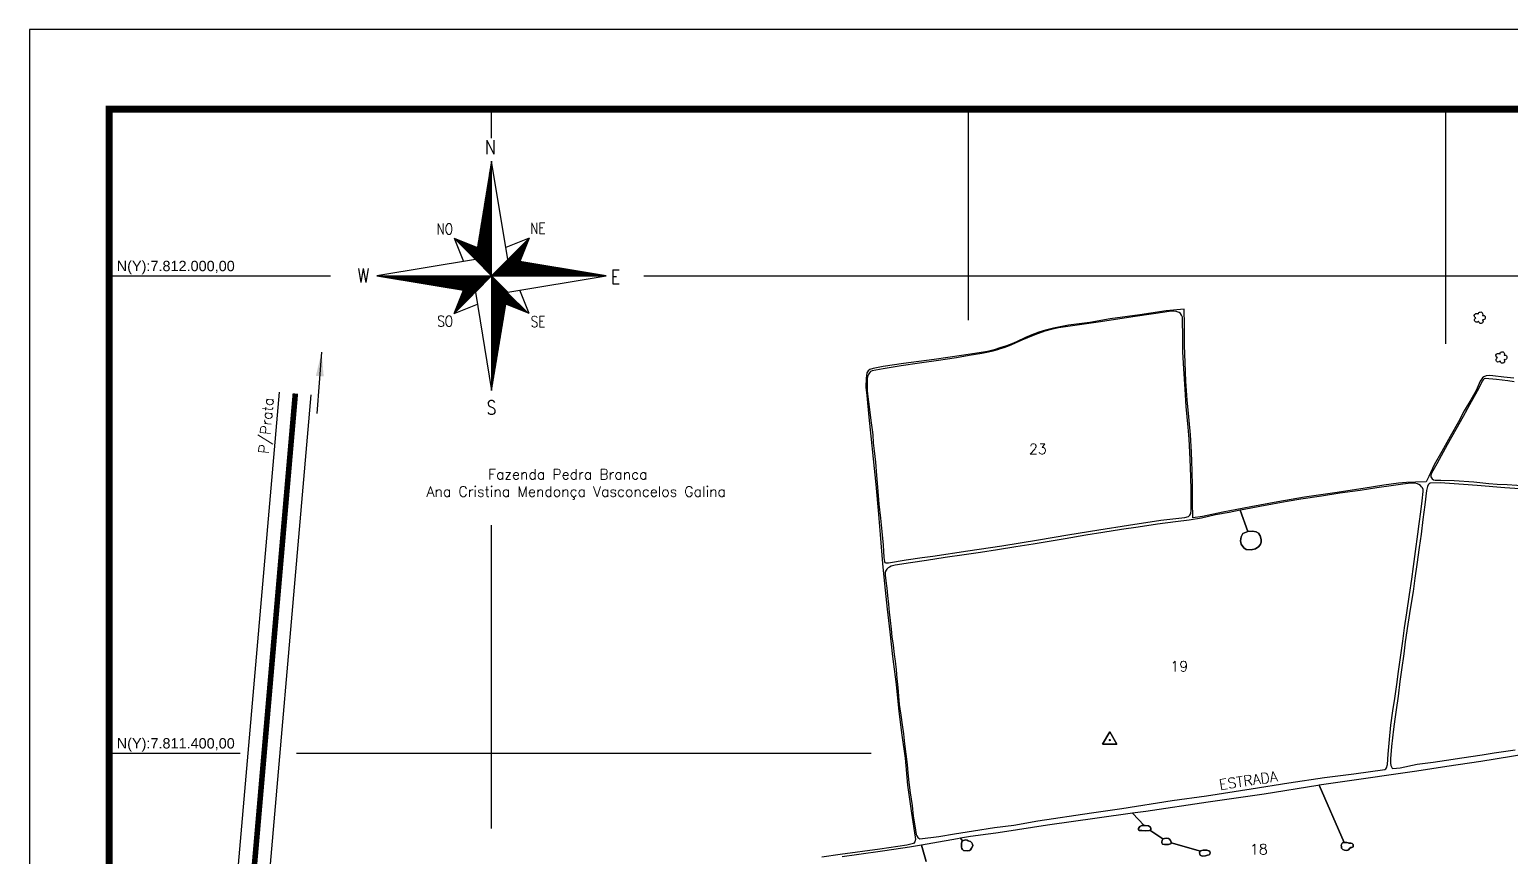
# Model space of a CAD drawing. Extents: x 712819 to 715789, y 7810210 to 7812310.
# Drawn here: x 712819 to 714681, y 7811270 to 7812310 of the extents above; entities that cross this region are included whole.
import ezdxf
from ezdxf.enums import TextEntityAlignment as Align

# ---------------------------------------------------------------- set-up
doc = ezdxf.new("R2010")
doc.units = 0
for name, pattern in [('CENTER2', [1.125, 0.75, -0.125, 0.125, -0.125]), ('CONTINUO', [0]), ('LIN0', [0])]:
    doc.linetypes.add(name, pattern=pattern)
doc.layers.add('0114001206', color=1, linetype='Continuous', lineweight=25)
for name, color, linetype in [('0114001206018', 5, 'Continuous'), ('0114001206019', 5, 'Continuous'), ('0114001206020', 5, 'Continuous'), ('0114001206022', 5, 'Continuous'), ('0114001206023', 5, 'Continuous'), ('_SIMBOLO ARVORE', 118, 'Continuous'), ('ARVORES', 3, 'Continuous'), ('ESTRADA', 1, 'Continuous'), ('MALHA', 8, 'Continuous'), ('MARGEM', 7, 'CONTINUO'), ('SETA_NORTE', 3, 'Continuous'), ('TEXTO CONFRONTANTES', 7, 'Continuous'), ('TEXTO_DIVERSOS', 7, 'Continuous'), ('TEXTO_NUN_TAL', 7, 'Continuous')]:
    doc.layers.add(name, color=color, linetype=linetype)
doc.styles.add('ROMANS', font='romans')
doc.styles.add('Simplex', font='simplex.shx')
doc.styles.get("Standard").update_dxf_attribs({"font": 'arial.ttf'})
doc.dimstyles.new('ISO-25', dxfattribs={"dimtxt": 2.5, "dimasz": 2.5, "dimexe": 1.25, "dimexo": 0.625, "dimtad": 1, "dimtxsty": 'Standard', "dimcen": 2.5, "dimadec": 0, "dimazin": 0, "dimtfac": 1, "dimtmove": 0, "dimatfit": 3, "dimfxl": 1, "dimarcsym": 0})

# ---------------------------------------------------------------- blocks, each defined once
blk = doc.blocks.new('A$C309442C0')
at = {"layer": 'SETA_NORTE', "linetype": 'Continuous'}
h = blk.add_hatch(dxfattribs=at)
h.set_pattern_fill('ANSI31', color=256, scale=0.1375, angle=-90, style=0)
h.set_pattern_definition([(315, (-215853.3434, 13873.16845), (0.3086963042, 0.3086963042), [])])
h.paths.add_polyline_path([(73.46, 97.41), (74.7, 104.95), (60.04, 110.83)])
h = blk.add_hatch(dxfattribs=at)
h.set_pattern_fill('ANSI31', color=256, scale=0.1375, angle=180, style=0)
h.set_pattern_definition([(225, (13869.59828, 216024.21475), (0.3086963042, -0.3086963042), [])])
h.paths.add_polyline_path([(93.84, 97.41), (101.38, 96.17), (107.26, 110.83)])
h = blk.add_hatch(dxfattribs=at)
h.set_pattern_fill('ANSI31', color=256, scale=0.1375, style=0)
h.set_pattern_definition([(45, (-13702.2971, -215849.77324), (-0.3086963042, 0.3086963042), [])])
h.paths.add_polyline_path([(73.46, 77.03), (65.92, 78.27), (60.04, 63.61)])
h = blk.add_hatch(dxfattribs=at)
h.set_pattern_fill('ANSI31', color=256, scale=0.1375, angle=90, style=0)
h.set_pattern_definition([(135, (216020.6446, -13698.72693), (-0.3086963042, -0.3086963042), [])])
h.paths.add_polyline_path([(93.84, 77.03), (92.6, 69.49), (107.26, 63.61)])
for p, q in [((83.48, 158.25), (83.65, 158.42)), ((83.6, 159.02), (83.65, 159.06)), ((81.72, 147.58), (83.65, 149.51)), ((81.85, 148.34), (83.65, 150.14)), ((81.97, 149.1), (83.65, 150.78)), ((82.1, 149.86), (83.65, 151.42)), ((82.22, 150.63), (83.65, 152.05)), ((82.35, 151.39), (83.65, 152.69)), ((82.47, 152.15), (83.65, 153.33)), ((82.6, 152.91), (83.65, 153.96)), ((82.73, 153.68), (83.65, 154.6)), ((82.85, 154.44), (83.65, 155.24)), ((82.98, 155.2), (83.65, 155.88)), ((83.1, 155.96), (83.65, 156.51)), ((83.23, 156.73), (83.65, 157.15)), ((83.35, 157.49), (83.65, 157.79)), ((79.84, 136.14), (83.65, 139.95)), ((79.96, 136.9), (83.65, 140.59)), ((80.09, 137.66), (83.65, 141.22)), ((80.21, 138.42), (83.65, 141.86)), ((80.34, 139.19), (83.65, 142.5)), ((80.46, 139.95), (83.65, 143.14)), ((80.59, 140.71), (83.65, 143.77)), ((80.72, 141.47), (83.65, 144.41)), ((80.84, 142.24), (83.65, 145.05)), ((80.97, 143), (83.65, 145.68)), ((81.09, 143.76), (83.65, 146.32)), ((81.22, 144.53), (83.65, 146.96)), ((81.34, 145.29), (83.65, 147.59)), ((81.47, 146.05), (83.65, 148.23)), ((81.59, 146.81), (83.65, 148.87)), ((77.95, 124.7), (83.65, 130.39)), ((78.08, 125.46), (83.65, 131.03)), ((78.2, 126.22), (83.65, 131.67)), ((78.33, 126.98), (83.65, 132.31)), ((78.45, 127.75), (83.65, 132.94)), ((78.58, 128.51), (83.65, 133.58)), ((78.71, 129.27), (83.65, 134.22)), ((78.83, 130.03), (83.65, 134.85)), ((78.96, 130.8), (83.65, 135.49)), ((79.08, 131.56), (83.65, 136.13)), ((79.21, 132.32), (83.65, 136.77)), ((79.33, 133.09), (83.65, 137.4)), ((79.46, 133.85), (83.65, 138.04)), ((79.59, 134.61), (83.65, 138.68)), ((79.71, 135.37), (83.65, 139.31)), ((76.19, 114.02), (83.65, 121.48)), ((76.32, 114.78), (83.65, 122.11)), ((76.44, 115.54), (83.65, 122.75)), ((76.57, 116.31), (83.65, 123.39)), ((76.7, 117.07), (83.65, 124.02)), ((76.82, 117.83), (83.65, 124.66)), ((76.95, 118.59), (83.65, 125.3)), ((77.07, 119.36), (83.65, 125.94)), ((77.2, 120.12), (83.65, 126.57)), ((77.32, 120.88), (83.65, 127.21)), ((77.45, 121.65), (83.65, 127.85)), ((77.58, 122.41), (83.65, 128.48)), ((77.7, 123.17), (83.65, 129.12)), ((77.83, 123.93), (83.65, 129.76)), ((74.31, 102.58), (83.65, 111.92)), ((74.43, 103.34), (83.65, 112.56)), ((74.56, 104.1), (83.65, 113.19)), ((74.69, 104.87), (83.65, 113.83)), ((74.81, 105.63), (83.65, 114.47)), ((74.94, 106.39), (83.65, 115.11)), ((75.06, 107.16), (83.65, 115.74)), ((75.19, 107.92), (83.65, 116.38)), ((75.31, 108.68), (83.65, 117.02)), ((75.44, 109.44), (83.65, 117.65)), ((75.57, 110.21), (83.65, 118.29)), ((75.69, 110.97), (83.65, 118.93)), ((75.82, 111.73), (83.65, 119.57)), ((75.94, 112.49), (83.65, 120.2)), ((76.07, 113.26), (83.65, 120.84)), ((60.04, 110.83), (74.7, 104.95)), ((60.04, 110.83), (65.92, 96.17)), ((73.53, 97.34), (83.65, 107.46)), ((73.56, 98), (83.65, 108.1)), ((73.68, 98.77), (83.65, 108.74)), ((73.81, 99.53), (83.65, 109.37)), ((73.85, 97.02), (83.65, 106.82)), ((73.93, 100.29), (83.65, 110.01)), ((74.06, 101.05), (83.65, 110.65)), ((74.17, 96.7), (83.65, 106.19)), ((74.18, 101.82), (83.65, 111.28)), ((74.49, 96.39), (83.65, 105.55)), ((74.8, 96.07), (83.65, 104.91)), ((75.12, 95.75), (83.65, 104.28)), ((75.44, 95.43), (83.65, 103.64)), ((75.76, 95.11), (83.65, 103)), ((107.26, 110.83), (92.6, 104.95)), ((107.26, 110.83), (101.38, 96.17)), ((76.08, 94.79), (83.65, 102.37)), ((76.4, 94.47), (83.65, 101.73)), ((76.72, 94.16), (83.65, 101.09)), ((77.03, 93.84), (83.65, 100.45)), ((77.35, 93.52), (83.65, 99.82)), ((77.67, 93.2), (83.65, 99.18)), ((77.99, 92.88), (83.65, 98.54)), ((78.31, 92.56), (83.65, 97.91)), ((78.63, 92.24), (83.65, 97.27)), ((78.94, 91.93), (83.65, 96.63)), ((79.26, 91.61), (83.65, 95.99)), ((79.58, 91.29), (83.65, 95.36)), ((79.9, 90.97), (83.65, 94.72)), ((80.22, 90.65), (83.65, 94.08)), ((80.54, 90.33), (83.65, 93.45)), ((83.79, 87.22), (93.97, 97.39)), ((84.43, 87.22), (94.51, 97.3)), ((85.07, 87.22), (95.06, 97.21)), ((85.71, 87.22), (95.61, 97.12)), ((86.34, 87.22), (96.15, 97.03)), ((86.98, 87.22), (96.7, 96.94)), ((87.62, 87.22), (97.25, 96.85)), ((88.25, 87.22), (97.8, 96.76)), ((88.89, 87.22), (98.34, 96.67)), ((89.53, 87.22), (98.89, 96.58)), ((90.17, 87.22), (99.44, 96.49)), ((90.8, 87.22), (99.98, 96.4)), ((91.44, 87.22), (100.53, 96.31)), ((92.08, 87.22), (101.08, 96.22)), ((92.71, 87.22), (101.62, 96.13)), ((93.35, 87.22), (102.17, 96.04)), ((93.99, 87.22), (102.72, 95.95)), ((94.62, 87.22), (103.27, 95.86)), ((95.26, 87.22), (103.81, 95.77)), ((95.9, 87.22), (104.36, 95.68)), ((96.54, 87.22), (104.91, 95.59)), ((97.17, 87.22), (105.45, 95.5)), ((97.81, 87.22), (106, 95.41)), ((98.45, 87.22), (106.55, 95.32)), ((99.08, 87.22), (107.09, 95.23)), ((99.72, 87.22), (107.64, 95.14)), ((100.36, 87.22), (108.19, 95.05)), ((100.99, 87.22), (108.73, 94.96)), ((101.63, 87.22), (109.28, 94.87)), ((102.27, 87.22), (109.83, 94.78)), ((102.91, 87.22), (110.38, 94.69)), ((103.54, 87.22), (110.92, 94.6)), ((104.18, 87.22), (111.47, 94.51)), ((104.82, 87.22), (112.02, 94.42)), ((105.45, 87.22), (112.56, 94.33)), ((106.09, 87.22), (113.11, 94.24)), ((106.73, 87.22), (113.66, 94.15)), ((107.37, 87.22), (114.2, 94.06)), ((108, 87.22), (114.75, 93.97)), ((108.64, 87.22), (115.3, 93.88)), ((109.28, 87.22), (115.84, 93.79)), ((109.91, 87.22), (116.39, 93.7)), ((110.55, 87.22), (116.94, 93.61)), ((111.19, 87.22), (117.49, 93.52)), ((111.82, 87.22), (118.03, 93.43)), ((112.46, 87.22), (118.58, 93.34)), ((113.1, 87.22), (119.13, 93.25)), ((113.74, 87.22), (119.67, 93.16)), ((11.78, 87.19), (11.81, 87.22)), ((12.32, 87.1), (12.45, 87.22)), ((12.87, 87.01), (13.08, 87.22)), ((13.42, 86.92), (13.72, 87.22)), ((13.97, 86.83), (14.36, 87.22)), ((14.51, 86.74), (15, 87.22)), ((15.06, 86.65), (15.63, 87.22)), ((15.61, 86.56), (16.27, 87.22)), ((16.15, 86.47), (16.91, 87.22)), ((16.7, 86.38), (17.54, 87.22)), ((17.25, 86.29), (18.18, 87.22)), ((17.79, 86.2), (18.82, 87.22)), ((18.34, 86.11), (19.45, 87.22)), ((18.89, 86.02), (20.09, 87.22)), ((19.43, 85.93), (20.73, 87.22)), ((19.98, 85.84), (21.37, 87.22)), ((20.53, 85.75), (22, 87.22)), ((21.08, 85.66), (22.64, 87.22)), ((21.62, 85.57), (23.28, 87.22)), ((22.17, 85.48), (23.91, 87.22)), ((22.72, 85.39), (24.55, 87.22)), ((23.26, 85.3), (25.19, 87.22)), ((23.81, 85.21), (25.82, 87.22)), ((24.36, 85.12), (26.46, 87.22)), ((24.9, 85.03), (27.1, 87.22)), ((25.45, 84.94), (27.74, 87.22)), ((26, 84.85), (28.37, 87.22)), ((26.54, 84.76), (29.01, 87.22)), ((27.09, 84.67), (29.65, 87.22)), ((27.64, 84.58), (30.28, 87.22)), ((28.19, 84.49), (30.92, 87.22)), ((28.73, 84.4), (31.56, 87.22)), ((29.28, 84.31), (32.2, 87.22)), ((29.83, 84.22), (32.83, 87.22)), ((30.37, 84.12), (33.47, 87.22)), ((30.92, 84.03), (34.11, 87.22)), ((31.47, 83.94), (34.74, 87.22)), ((32.01, 83.85), (35.38, 87.22)), ((32.56, 83.76), (36.02, 87.22)), ((33.11, 83.67), (36.65, 87.22)), ((33.66, 83.58), (37.29, 87.22)), ((34.2, 83.49), (37.93, 87.22)), ((34.75, 83.4), (38.57, 87.22)), ((35.3, 83.31), (39.2, 87.22)), ((35.84, 83.22), (39.84, 87.22)), ((36.39, 83.13), (40.48, 87.22)), ((36.94, 83.04), (41.11, 87.22)), ((37.48, 82.95), (41.75, 87.22)), ((38.03, 82.86), (42.39, 87.22)), ((38.58, 82.77), (43.02, 87.22)), ((39.12, 82.68), (43.66, 87.22)), ((39.67, 82.59), (44.3, 87.22)), ((40.22, 82.5), (44.94, 87.22)), ((40.77, 82.41), (45.57, 87.22)), ((41.31, 82.32), (46.21, 87.22)), ((41.86, 82.23), (46.85, 87.22)), ((42.41, 82.14), (47.48, 87.22)), ((42.95, 82.05), (48.12, 87.22)), ((43.5, 81.96), (48.76, 87.22)), ((44.05, 81.87), (49.4, 87.22)), ((44.59, 81.78), (50.03, 87.22)), ((45.14, 81.69), (50.67, 87.22)), ((45.69, 81.6), (51.31, 87.22)), ((46.23, 81.51), (51.94, 87.22)), ((46.78, 81.42), (52.58, 87.22)), ((47.33, 81.33), (53.22, 87.22)), ((47.88, 81.24), (53.85, 87.22)), ((48.42, 81.15), (54.49, 87.22)), ((48.97, 81.06), (55.13, 87.22)), ((49.52, 80.97), (55.77, 87.22)), ((50.06, 80.88), (56.4, 87.22)), ((50.61, 80.79), (57.04, 87.22)), ((51.16, 80.7), (57.68, 87.22)), ((51.7, 80.61), (58.31, 87.22)), ((52.25, 80.52), (58.95, 87.22)), ((52.8, 80.43), (59.59, 87.22)), ((53.35, 80.34), (60.22, 87.22)), ((53.89, 80.25), (60.86, 87.22)), ((54.44, 80.16), (61.5, 87.22)), ((54.99, 80.07), (62.14, 87.22)), ((55.53, 79.98), (62.77, 87.22)), ((56.08, 79.89), (63.41, 87.22)), ((56.63, 79.8), (64.05, 87.22)), ((57.17, 79.71), (64.68, 87.22)), ((57.72, 79.62), (65.32, 87.22)), ((58.27, 79.53), (65.96, 87.22)), ((58.81, 79.44), (66.59, 87.22)), ((59.36, 79.35), (67.23, 87.22)), ((59.91, 79.26), (67.87, 87.22)), ((83.65, 87.22), (60.04, 63.61)), ((60.46, 79.17), (68.51, 87.22)), ((61, 79.08), (69.14, 87.22)), ((61.55, 78.99), (69.78, 87.22)), ((62.1, 78.9), (70.42, 87.22)), ((62.64, 78.81), (71.05, 87.22)), ((63.19, 78.72), (71.69, 87.22)), ((63.74, 78.63), (72.33, 87.22)), ((64.28, 78.54), (72.97, 87.22)), ((64.83, 78.45), (73.6, 87.22)), ((65.38, 78.36), (74.24, 87.22)), ((65.92, 78.27), (74.88, 87.22)), ((66.47, 78.18), (75.51, 87.22)), ((67.02, 78.09), (76.15, 87.22)), ((67.57, 78), (76.79, 87.22)), ((68.11, 77.91), (77.42, 87.22)), ((68.66, 77.82), (78.06, 87.22)), ((69.21, 77.73), (78.7, 87.22)), ((69.75, 77.64), (79.34, 87.22)), ((70.3, 77.55), (79.97, 87.22)), ((70.85, 77.46), (80.61, 87.22)), ((71.39, 77.37), (81.25, 87.22)), ((71.94, 77.28), (81.88, 87.22)), ((72.49, 77.19), (82.52, 87.22)), ((73.04, 77.1), (83.16, 87.22)), ((80.86, 90.02), (83.65, 92.81)), ((81.17, 89.7), (83.65, 92.17)), ((81.49, 89.38), (83.65, 91.54)), ((81.81, 89.06), (83.65, 90.9)), ((82.13, 88.74), (83.65, 90.26)), ((82.45, 88.42), (83.65, 89.62)), ((82.77, 88.1), (83.65, 88.99)), ((83.09, 87.79), (83.65, 88.35)), ((83.4, 87.47), (83.65, 87.71)), ((83.65, 87.08), (83.72, 87.15)), ((83.65, 86.44), (84.04, 86.83)), ((83.65, 85.8), (84.36, 86.51)), ((83.65, 85.17), (84.68, 86.19)), ((83.65, 84.53), (85, 85.87)), ((83.65, 83.89), (85.32, 85.56)), ((83.65, 83.25), (85.63, 85.24)), ((83.65, 82.62), (85.95, 84.92)), ((83.65, 81.98), (86.27, 84.6)), ((83.65, 81.34), (86.59, 84.28)), ((83.65, 80.71), (86.91, 83.96)), ((114.37, 87.22), (120.22, 93.07)), ((115.01, 87.22), (120.77, 92.98)), ((115.65, 87.22), (121.31, 92.89)), ((116.28, 87.22), (121.86, 92.8)), ((116.92, 87.22), (122.41, 92.71)), ((117.56, 87.22), (122.95, 92.62)), ((118.19, 87.22), (123.5, 92.53)), ((118.83, 87.22), (124.05, 92.44)), ((119.47, 87.22), (124.6, 92.35)), ((120.11, 87.22), (125.14, 92.26)), ((120.74, 87.22), (125.69, 92.17)), ((121.38, 87.22), (126.24, 92.08)), ((122.02, 87.22), (126.78, 91.99)), ((122.65, 87.22), (127.33, 91.9)), ((123.29, 87.22), (127.88, 91.81)), ((123.93, 87.22), (128.42, 91.72)), ((124.56, 87.22), (128.97, 91.63)), ((125.2, 87.22), (129.52, 91.54)), ((125.84, 87.22), (130.07, 91.45)), ((126.48, 87.22), (130.61, 91.36)), ((127.11, 87.22), (131.16, 91.27)), ((127.75, 87.22), (131.71, 91.18)), ((128.39, 87.22), (132.25, 91.09)), ((129.02, 87.22), (132.8, 91)), ((129.66, 87.22), (133.35, 90.91)), ((130.3, 87.22), (133.89, 90.82)), ((130.94, 87.22), (134.44, 90.73)), ((131.57, 87.22), (134.99, 90.64)), ((132.21, 87.22), (135.53, 90.55)), ((132.85, 87.22), (136.08, 90.46)), ((133.48, 87.22), (136.63, 90.37)), ((134.12, 87.22), (137.18, 90.28)), ((134.76, 87.22), (137.72, 90.19)), ((135.39, 87.22), (138.27, 90.1)), ((136.03, 87.22), (138.82, 90.01)), ((136.67, 87.22), (139.36, 89.92)), ((137.31, 87.22), (139.91, 89.83)), ((137.94, 87.22), (140.46, 89.74)), ((138.58, 87.22), (141, 89.65)), ((139.22, 87.22), (141.55, 89.56)), ((139.85, 87.22), (142.1, 89.46)), ((140.49, 87.22), (142.64, 89.37)), ((141.13, 87.22), (143.19, 89.28)), ((141.76, 87.22), (143.74, 89.19)), ((142.4, 87.22), (144.29, 89.1)), ((143.04, 87.22), (144.83, 89.01)), ((143.68, 87.22), (145.38, 88.92)), ((144.31, 87.22), (145.93, 88.83)), ((144.95, 87.22), (146.47, 88.74)), ((145.59, 87.22), (147.02, 88.65)), ((146.22, 87.22), (147.57, 88.56)), ((146.86, 87.22), (148.11, 88.47)), ((147.5, 87.22), (148.66, 88.38)), ((148.14, 87.22), (149.21, 88.29)), ((148.77, 87.22), (149.76, 88.2)), ((149.41, 87.22), (150.3, 88.11)), ((150.05, 87.22), (150.85, 88.02)), ((150.68, 87.22), (151.4, 87.93)), ((151.32, 87.22), (151.94, 87.84)), ((151.96, 87.22), (152.49, 87.75)), ((152.59, 87.22), (153.04, 87.66)), ((153.23, 87.22), (153.58, 87.57)), ((153.87, 87.22), (154.13, 87.48)), ((154.51, 87.22), (154.68, 87.39)), ((155.14, 87.22), (155.22, 87.3)), ((60.04, 63.61), (65.92, 78.27)), ((83.65, 80.07), (87.23, 83.64)), ((83.65, 79.43), (87.54, 83.33)), ((83.65, 78.8), (87.86, 83.01)), ((83.65, 78.16), (88.18, 82.69)), ((83.65, 77.52), (88.5, 82.37)), ((83.65, 76.88), (88.82, 82.05)), ((83.65, 76.25), (89.14, 81.73)), ((83.65, 75.61), (89.46, 81.42)), ((83.65, 74.97), (89.77, 81.1)), ((83.65, 74.34), (90.09, 80.78)), ((83.65, 73.7), (90.41, 80.46)), ((83.65, 73.06), (90.73, 80.14)), ((83.65, 72.42), (91.05, 79.82)), ((83.65, 71.79), (91.37, 79.5)), ((83.65, 71.15), (91.69, 79.19)), ((83.65, 70.51), (92, 78.87)), ((83.65, 69.88), (92.32, 78.55)), ((83.65, 69.24), (92.64, 78.23)), ((83.65, 68.6), (92.96, 77.91)), ((83.65, 67.97), (93.28, 77.59)), ((83.65, 67.33), (93.6, 77.27)), ((83.65, 66.69), (93.81, 76.86)), ((83.65, 66.05), (93.69, 76.09)), ((83.65, 65.42), (93.56, 75.33)), ((83.65, 64.78), (93.44, 74.57)), ((107.26, 63.61), (101.38, 78.27)), ((60.04, 63.61), (74.7, 69.49)), ((83.65, 64.14), (93.31, 73.8)), ((83.65, 63.51), (93.19, 73.04)), ((83.65, 62.87), (93.06, 72.28)), ((83.65, 62.23), (92.94, 71.52)), ((83.65, 61.6), (92.81, 70.75)), ((83.65, 60.96), (92.68, 69.99)), ((83.65, 60.32), (92.56, 69.23)), ((83.65, 59.68), (92.43, 68.47)), ((83.65, 59.05), (92.31, 67.7)), ((83.65, 58.41), (92.18, 66.94)), ((83.65, 57.77), (92.06, 66.18)), ((83.65, 57.14), (91.93, 65.42)), ((107.26, 63.61), (92.6, 69.49)), ((83.65, 56.5), (91.8, 64.65)), ((83.65, 55.86), (91.68, 63.89)), ((83.65, 55.22), (91.55, 63.13)), ((83.65, 54.59), (91.43, 62.37)), ((83.65, 53.95), (91.3, 61.6)), ((83.65, 53.31), (91.18, 60.84)), ((83.65, 52.68), (91.05, 60.08)), ((83.65, 52.04), (90.93, 59.31)), ((83.65, 51.4), (90.8, 58.55)), ((83.65, 50.77), (90.67, 57.79)), ((83.65, 50.13), (90.55, 57.03)), ((83.65, 49.49), (90.42, 56.26)), ((83.65, 48.85), (90.3, 55.5)), ((83.65, 48.22), (90.17, 54.74)), ((83.65, 47.58), (90.05, 53.98)), ((83.65, 46.94), (89.92, 53.21)), ((83.65, 46.31), (89.79, 52.45)), ((83.65, 45.67), (89.67, 51.69)), ((83.65, 45.03), (89.54, 50.93)), ((83.65, 44.4), (89.42, 50.16)), ((83.65, 43.76), (89.29, 49.4)), ((83.65, 43.12), (89.17, 48.64)), ((83.65, 42.48), (89.04, 47.87)), ((83.65, 41.85), (88.92, 47.11)), ((83.65, 41.21), (88.79, 46.35)), ((83.65, 40.57), (88.66, 45.59)), ((83.65, 39.94), (88.54, 44.82)), ((83.65, 39.3), (88.41, 44.06)), ((83.65, 38.66), (88.29, 43.3)), ((83.65, 38.02), (88.16, 42.54)), ((83.65, 37.39), (88.04, 41.77)), ((83.65, 36.75), (87.91, 41.01)), ((83.65, 36.11), (87.78, 40.25)), ((83.65, 35.48), (87.66, 39.49)), ((83.65, 34.84), (87.53, 38.72)), ((83.65, 34.2), (87.41, 37.96)), ((83.65, 33.57), (87.28, 37.2)), ((83.65, 32.93), (87.16, 36.43)), ((83.65, 32.29), (87.03, 35.67)), ((83.65, 31.65), (86.91, 34.91)), ((83.65, 31.02), (86.78, 34.15)), ((83.65, 30.38), (86.65, 33.38)), ((83.65, 29.74), (86.53, 32.62)), ((83.65, 29.11), (86.4, 31.86)), ((83.65, 28.47), (86.28, 31.1)), ((83.65, 27.83), (86.15, 30.33)), ((83.65, 27.2), (86.03, 29.57)), ((83.65, 26.56), (85.9, 28.81)), ((83.65, 25.92), (85.77, 28.05)), ((83.65, 25.28), (85.65, 27.28)), ((83.65, 24.65), (85.52, 26.52)), ((83.65, 24.01), (85.4, 25.76)), ((83.65, 23.37), (85.27, 25)), ((83.65, 22.74), (85.15, 24.23)), ((83.65, 22.1), (85.02, 23.47)), ((83.65, 21.46), (84.9, 22.71)), ((83.65, 20.83), (84.77, 21.94)), ((83.65, 20.19), (84.64, 21.18)), ((83.65, 19.55), (84.52, 20.42)), ((83.65, 18.91), (84.39, 19.66)), ((83.65, 18.28), (84.27, 18.89)), ((83.65, 17.64), (84.14, 18.13)), ((83.65, 17), (84.02, 17.37)), ((83.65, 16.37), (83.89, 16.61)), ((83.65, 15.73), (83.76, 15.84))]:
    blk.add_line(p, q, dxfattribs=at)
blk.add_lwpolyline([(93.84, 77.03), (155.72, 87.22), (93.84, 97.41), (83.65, 159.29), (73.46, 97.41), (11.58, 87.22), (73.46, 77.03), (83.65, 15.15)], close=True, dxfattribs=at)
for points in [[(83.65, 87.22), (83.65, 159.29)], [(83.65, 87.22), (73.46, 97.41)], [(83.65, 87.22), (93.84, 97.41)], [(11.58, 87.22), (155.72, 87.22)], [(83.65, 87.22), (73.46, 77.03)], [(83.65, 87.22), (93.84, 77.03)], [(83.65, 87.22), (83.65, 15.15)]]:
    blk.add_lwpolyline(points, dxfattribs=at)
at = {"layer": 'SETA_NORTE', "color": 7, "lineweight": 30, "style": 'ROMANS', "width": 0.8}
for s, height, p in [('N ', 8.938, (79.47, 163.6)), ('NO', 6.875, (49.06, 113.22)), ('NE', 6.875, (107.97, 113.71)), ('W', 8.94, (-0.68, 82.95)), ('E', 8.94, (158.6, 82.11)), ('SO', 6.875, (49.53, 55.28)), ('SE', 6.875, (108.31, 55.02)), ('S', 8.94, (80.57, 0))]:
    blk.add_text(s, height=height, dxfattribs=at).set_placement(p)

msp = doc.modelspace()

# ---------------------------------------------------------------- linework, layer by layer
at = {"layer": '0114001206', "linetype": 'CONTINUO'}
msp.add_lwpolyline([(714685.7, 7811871.3), (714672.9, 7811872.7), (714659.2, 7811874.3), (714655.3, 7811874.8), (714650.7, 7811874.2), (714648.1, 7811873), (714646.2, 7811871.8), (714643.5, 7811867.8), (714638.2, 7811856), (714631.4, 7811844.3), (714623.2, 7811830.5), (714616, 7811816.4), (714605.4, 7811798), (714595.1, 7811779.3), (714585.6, 7811762.3), (714578.6, 7811747.6), (714575.4, 7811741), (714562, 7811740.7), (714550.7, 7811740.4), (714540.5, 7811739.6), (714522.2, 7811736.7), (714496.1, 7811732.6), (714460.4, 7811727.4), (714422.6, 7811721.8), (714388.7, 7811716.1), (714355.1, 7811709.7), (714319.8, 7811703.1), (714294.2, 7811697.7), (714281.8, 7811696), (714281.6, 7811716.1), (714281.7, 7811735.5), (714281, 7811755), (714280.1, 7811778.5), (714279.2, 7811800.2), (714276.8, 7811822.9), (714275, 7811844.3), (714273.2, 7811867.7), (714272.2, 7811891.1), (714271.4, 7811912.3), (714271.3, 7811938), (714271.1, 7811958), (714248.5, 7811956), (714215.1, 7811951.2), (714178.1, 7811945.8), (714152.4, 7811941.3), (714125.5, 7811938), (714106.6, 7811934.4), (714096.7, 7811931.9), (714088.1, 7811929.2), (714079.6, 7811925.8), (714071.4, 7811922.4), (714060, 7811917.2), (714052.2, 7811913.7), (714046.5, 7811911.8), (714039.4, 7811909.4), (714031.9, 7811907.1), (714023.7, 7811905.1), (714013.2, 7811903.2), (713991.1, 7811900), (713956.8, 7811895), (713918, 7811889.9), (713892.3, 7811886), (713879.8, 7811883.4), (713875.7, 7811882.3), (713873.7, 7811880.7), (713871.9, 7811878.3), (713871.3, 7811871.3), (713870.7, 7811860), (713871.8, 7811849.8), (713874.3, 7811822.2), (713876.8, 7811798.6), (713880, 7811769.9), (713883.1, 7811737.9), (713886, 7811704.9), (713888.8, 7811674.8), (713891.8, 7811638.5), (713894.1, 7811612.8), (713897.5, 7811581.2), (713900.9, 7811552.4), (713904.1, 7811521.6), (713908.7, 7811486.2), (713912.1, 7811452.6), (713916, 7811422.5), (713920, 7811393.9), (713923.3, 7811359.7), (713928.2, 7811324.4), (713932.9, 7811294.4), (713933.2, 7811291.3), (713932.3, 7811288.7), (713930.6, 7811286.5), (713922.1, 7811284.5), (713888.3, 7811279.2), (713838.5, 7811272.6), (713815.5, 7811269.2)], dxfattribs=at)
at = {"layer": '0114001206018'}
for points in [[(714703.4, 7811399), (714644.1, 7811389.5), (714601.3, 7811383.4), (714563.8, 7811377.5), (714534.4, 7811373.2), (714496.6, 7811367.8), (714440.8, 7811359.7), (714472.2, 7811287.8), (714473.4, 7811287.9), (714475.7, 7811287.7), (714477.4, 7811287.4), (714478.2, 7811286.9), (714479.2, 7811286.8), (714480.8, 7811287), (714482.4, 7811286.5), (714483.4, 7811285.1), (714483.8, 7811283.5), (714483.5, 7811282.4), (714482.8, 7811281.9), (714481.8, 7811281.5), (714480.6, 7811281.3), (714479.1, 7811280.3), (714478.2, 7811278.9), (714476.7, 7811278), (714475, 7811277.6), (714472.7, 7811277.9), (714470.6, 7811278.8), (714469.1, 7811280.6), (714468.8, 7811282.5), (714468.7, 7811284.5), (714469.9, 7811287.1), (714470.5, 7811287.7), (714472.2, 7811287.8), (714440.8, 7811359.7), (714439.1, 7811359.4), (714371.7, 7811348.5), (714301.4, 7811338.3), (714223, 7811326.7), (714206.1, 7811324.4), (714220.7, 7811309), (714222, 7811309), (714226.3, 7811308.5), (714228.6, 7811306.9), (714229.3, 7811305), (714229.1, 7811303.6), (714228, 7811303.1), (714244.4, 7811292.3), (714246.4, 7811292.8), (714248.6, 7811293), (714251.3, 7811292.7), (714252.7, 7811292.1), (714254, 7811290.3), (714254.7, 7811288.2), (714254.8, 7811287.4), (714291.5, 7811276.8), (714291.6, 7811277.1), (714294.9, 7811278.3), (714299.7, 7811278.1), (714302, 7811277.4), (714303.3, 7811276.4), (714303.7, 7811274.6), (714303.5, 7811273), (714302.4, 7811272.2), (714300.3, 7811271.7), (714298, 7811270.8), (714294.6, 7811270.6), (714292.8, 7811271.1), (714291.2, 7811272), (714290.6, 7811273.1), (714290.5, 7811274.7), (714291.5, 7811276.8), (714254.8, 7811287.4), (714254.8, 7811286.6), (714254, 7811285.9), (714251.5, 7811285.2), (714246.4, 7811285.1), (714243.7, 7811285.8), (714242.9, 7811287.3), (714243, 7811288.7), (714243.5, 7811290.1), (714244.4, 7811292.3), (714228, 7811303.1), (714227.4, 7811302.8), (714222.9, 7811302.5), (714218, 7811302.9), (714214.8, 7811303), (714213.7, 7811303.6), (714213.7, 7811305.4), (714215.5, 7811308), (714217.7, 7811308.9), (714219.7, 7811309), (714220.7, 7811309), (714206.1, 7811324.4), (714161.5, 7811318.2), (714099.2, 7811309.4), (714042.6, 7811300.6), (714034.4, 7811299.5), (714024.6, 7811298.3), (714002.3, 7811295.2), (713989.7, 7811293), (713992.3, 7811289.7), (713992.7, 7811290), (713995.7, 7811291), (713998, 7811290.7), (713999.6, 7811289.9), (714002.2, 7811289), (714004.1, 7811287.5), (714004.9, 7811285.5), (714005.1, 7811283.5), (714003.6, 7811280.6), (714002.4, 7811278.7), (714001.2, 7811277.7), (713998.5, 7811277.4), (713993.7, 7811277.8), (713992.1, 7811278.9), (713991.3, 7811280.1), (713991.1, 7811281.7), (713991.1, 7811283.8), (713991, 7811286.2), (713991.3, 7811289.1), (713992.3, 7811289.7), (713989.7, 7811293), (713985.9, 7811292.3), (713955.1, 7811286.9), (713940.5, 7811284.5), (713946.6, 7811264)], [(713946.6, 7811264), (713940.5, 7811284.5), (713925.5, 7811282), (713894.7, 7811277.3), (713858.9, 7811272.2), (713841.1, 7811269.7)]]:
    msp.add_lwpolyline(points, dxfattribs=at)
at = {"layer": '0114001206019'}
msp.add_lwpolyline([(714535.8, 7811468.6), (714538.5, 7811486.2), (714540.6, 7811502.6), (714543.1, 7811520.4), (714545.9, 7811540.9), (714548.3, 7811557.5), (714551.1, 7811576.6), (714554.6, 7811599.4), (714557.4, 7811618.8), (714559.6, 7811634.7), (714562, 7811653.6), (714564.9, 7811675.1), (714566.6, 7811688.2), (714568.5, 7811703.3), (714570.3, 7811717.4), (714571.8, 7811728.8), (714571.6, 7811731.3), (714570.7, 7811733.4), (714569.5, 7811735), (714568.2, 7811736.3), (714566.1, 7811737.9), (714564.4, 7811738.7), (714560.6, 7811739.3), (714556.1, 7811739.3), (714546.1, 7811738.2), (714531.4, 7811736), (714513.4, 7811733.4), (714492.2, 7811730.3), (714466.8, 7811726.7), (714443.6, 7811723), (714417.7, 7811719.1), (714400.7, 7811716.4), (714382.2, 7811713.2), (714366.2, 7811710), (714346.6, 7811706.2), (714341.6, 7811705.3), (714351, 7811678.5), (714351.1, 7811678.6), (714356.9, 7811679), (714361.6, 7811678.1), (714364.5, 7811676.4), (714366.8, 7811673.4), (714368.1, 7811668.8), (714367.9, 7811665.3), (714367, 7811662.6), (714365, 7811659.9), (714360.7, 7811657), (714355.5, 7811655.7), (714349.2, 7811656), (714346, 7811658.2), (714342.9, 7811662.8), (714341.8, 7811666.8), (714342.7, 7811671.9), (714345, 7811676), (714351, 7811678.5), (714341.6, 7811705.3), (714327.7, 7811702.7), (714310.6, 7811699.4), (714292.7, 7811695.6), (714277.4, 7811692.9), (714260, 7811690.7), (714237.7, 7811687.8), (714213.3, 7811684.1), (714192.4, 7811681), (714168.9, 7811677.4), (714147.5, 7811674), (714121.6, 7811669.6), (714101.1, 7811665.9), (714081.1, 7811662.7), (714059.5, 7811659.2), (714036.1, 7811655.5), (714014.8, 7811652.2), (713994.4, 7811649.4), (713970.3, 7811645.8), (713947.1, 7811642.3), (713926.8, 7811639.4), (713907.6, 7811636.3), (713902.4, 7811635), (713900.3, 7811634), (713898.8, 7811633.1), (713897.2, 7811631.5), (713896.1, 7811630.1), (713895.1, 7811628), (713894.8, 7811626.4), (713894.9, 7811623.8), (713895.8, 7811616.6), (713896.9, 7811607.5), (713897.8, 7811598.4), (713899.1, 7811587.5), (713900, 7811577.4), (713901.2, 7811566.7), (713902.4, 7811555.7), (713903.4, 7811546.2), (713904.9, 7811535.8), (713906.3, 7811524), (713907.4, 7811515.6), (713908.7, 7811504.7), (713909.6, 7811493.7), (713910.8, 7811482.5), (713911.7, 7811471.7), (713912.8, 7811461.1), (713914.7, 7811447.6), (713916.4, 7811435.6), (713917.9, 7811424.4), (713919.2, 7811411.6), (713920.9, 7811398.6), (713922.5, 7811385.7), (713923.6, 7811375.5), (713924.8, 7811363.1), (713926.5, 7811350.3), (713928.8, 7811334.4), (713930.3, 7811321), (713932.2, 7811308.8), (713934.2, 7811297.8), (713934.8, 7811296.2), (713936, 7811294.2), (713937.2, 7811293), (713938.8, 7811292.2), (713962.4, 7811295.3), (713982.1, 7811298.6), (714006.2, 7811302.6), (714032.5, 7811306.6), (714056.9, 7811309.4), (714086.9, 7811314.9), (714154.6, 7811325), (714192.6, 7811330.6), (714256, 7811340.5), (714299.1, 7811346.6), (714355.2, 7811355.2), (714402.6, 7811362.6), (714447.6, 7811369.3), (714484.5, 7811374.2), (714523.3, 7811379.6), (714524.5, 7811380.3), (714525.4, 7811381.5), (714526.6, 7811385.6), (714527.7, 7811398.9), (714529.3, 7811417.3), (714531.1, 7811435.3), (714533.6, 7811453.1)], close=True, dxfattribs=at)
at = {"layer": '0114001206020'}
msp.add_lwpolyline([(714705.8, 7811731.3), (714674.3, 7811733.4), (714639.7, 7811736.3), (714622.5, 7811737.9), (714604.9, 7811739.1), (714593.2, 7811739.8), (714580.4, 7811739.6), (714579.1, 7811738.7), (714578.1, 7811737.4), (714577, 7811735.2), (714575.9, 7811730.4), (714573.8, 7811712.2), (714571.4, 7811693.8), (714569, 7811675.4), (714566.8, 7811658.6), (714563.7, 7811637.3), (714561.3, 7811620.2), (714559, 7811603.2), (714555.6, 7811583.7), (714552.4, 7811562.3), (714549.2, 7811540.1), (714547.2, 7811524.7), (714544.5, 7811504.7), (714542.5, 7811490.2), (714540.2, 7811471.5), (714537.5, 7811454.6), (714536, 7811442.9), (714534.5, 7811430.4), (714531.9, 7811408.5), (714530.6, 7811392.9), (714530.5, 7811387.4), (714530.9, 7811384.7), (714531.8, 7811382.9), (714532.8, 7811381.3), (714533.5, 7811380.9), (714542.7, 7811381.8), (714564.3, 7811386.1), (714584.3, 7811388.9), (714601, 7811391.4), (714620.4, 7811394.3), (714645.8, 7811398.1), (714660.8, 7811400.4), (714687.3, 7811404.1)], dxfattribs=at)
at = {"layer": '0114001206022'}
msp.add_lwpolyline([(714686, 7811866.6), (714678.2, 7811868.1), (714664, 7811869.8), (714649.8, 7811871.1), (714648.4, 7811870.5), (714647.3, 7811869.5), (714645.7, 7811867.8), (714644.1, 7811864), (714639.4, 7811854.9), (714630, 7811837.9), (714621.9, 7811823.3), (714612.6, 7811806.7), (714601.8, 7811787.5), (714591.6, 7811769), (714588.9, 7811763.8), (714583.6, 7811754.9), (714581.7, 7811750.7), (714581.4, 7811749), (714581.4, 7811747.4), (714582.1, 7811746), (714583.1, 7811744.9), (714584.7, 7811743.8), (714586.7, 7811743.3), (714593.9, 7811743.3), (714610.6, 7811742.7), (714635.4, 7811741.1), (714654.1, 7811739.1), (714664.6, 7811738.2), (714677.4, 7811737.6), (714701.8, 7811736.2)], dxfattribs=at)
at = {"layer": '0114001206023'}
msp.add_lwpolyline([(714279.5, 7811747.2), (714278.5, 7811769.8), (714277.3, 7811794.9), (714276, 7811810), (714273.6, 7811835.9), (714272.3, 7811857.4), (714270.7, 7811883.2), (714269.5, 7811904.4), (714269.2, 7811924.4), (714269, 7811943.4), (714269, 7811948.1), (714267.9, 7811950.5), (714266.3, 7811952.7), (714264.9, 7811953.9), (714261, 7811955.1), (714258.1, 7811955.5), (714252, 7811955.2), (714235.3, 7811952.6), (714206.7, 7811948.4), (714165.7, 7811942.3), (714130.5, 7811937.2), (714112.9, 7811934.6), (714103.7, 7811932.7), (714095.8, 7811930.4), (714083.3, 7811925.8), (714066.9, 7811919.1), (714053.8, 7811913.4), (714048.8, 7811911.4), (714044.4, 7811909.7), (714039.6, 7811908.2), (714036.2, 7811907.2), (714030.3, 7811905.4), (714024.8, 7811904.1), (714016.7, 7811902.2), (714000.7, 7811899.7), (713984.8, 7811897.1), (713961.9, 7811893.8), (713938.2, 7811890.3), (713915, 7811886.7), (713892.4, 7811883.3), (713878.8, 7811880.8), (713876.5, 7811879.6), (713875.1, 7811878), (713873.5, 7811875.4), (713872.8, 7811873.2), (713872.2, 7811870.7), (713872.3, 7811861.9), (713872.3, 7811855.5), (713873.1, 7811848.1), (713874.7, 7811835.2), (713876.9, 7811818.2), (713878.7, 7811806.4), (713879.5, 7811800.3), (713880.1, 7811790.2), (713881.2, 7811779.9), (713882.8, 7811765.7), (713884, 7811749), (713885.5, 7811734.4), (713887.2, 7811713.1), (713889, 7811695.3), (713890.9, 7811678.5), (713892.5, 7811661.4), (713893.2, 7811646), (713894, 7811640.8), (713894.7, 7811639.6), (713895.7, 7811639.2), (713899.4, 7811639.4), (713921.3, 7811643.1), (713941.7, 7811645.9), (713954.9, 7811647.8), (713998.9, 7811654.4), (714041.6, 7811660.6), (714088, 7811668.2), (714124.9, 7811674.3), (714163.8, 7811680.9), (714201.1, 7811686.6), (714241.7, 7811692.9), (714272, 7811696.2), (714276.4, 7811697.6), (714278.2, 7811699.3), (714279.4, 7811701.3), (714280, 7811705.6), (714279.9, 7811730)], close=True, dxfattribs=at)
at = {"layer": '_SIMBOLO ARVORE', "linetype": 'CONTINUO'}
for points in [[(714641.3, 7811942.9, 0), (714640, 7811941.9, 0), (714638.4, 7811941.7, 0), (714637.3, 7811942.1, 0), (714636.5, 7811942.9, 0), (714636.2, 7811943.8, 0), (714636.1, 7811945.1, 0), (714636.5, 7811946, 0), (714637, 7811946.6, 0), (714637.9, 7811947.2, 0), (714637.3, 7811947.4, 0), (714636.7, 7811947.9, 0), (714636.1, 7811948.9, 0), (714635.9, 7811950.2, 0), (714636.4, 7811951.5, 0), (714636.9, 7811952, 0), (714637.9, 7811952.5, 0), (714638.8, 7811952.7, 0), (714639.6, 7811952.6, 0), (714640.2, 7811952.3, 0), (714640.9, 7811951.7, 0), (714641.1, 7811952.8, 0), (714641.3, 7811953.3, 0), (714641.8, 7811953.9, 0), (714642.6, 7811954.2, 0), (714643.3, 7811954.5, 0), (714644.1, 7811954.6, 0), (714644.9, 7811954.5, 0), (714645.5, 7811954.2, 0), (714646, 7811953.7, 0), (714646.4, 7811952.8, 0), (714646.6, 7811951.9, 0), (714646.2, 7811950.3, 0), (714647.3, 7811950.3, 0), (714648.3, 7811950.1, 0), (714649.2, 7811949.4, 0), (714649.6, 7811948.9, 0), (714649.8, 7811946.6, 0), (714649.2, 7811945.6, 0), (714648.5, 7811945, 0), (714647.4, 7811944.7, 0), (714646.4, 7811944.8, 0), (714646.9, 7811942.7, 0), (714646.7, 7811941.8, 0), (714646.1, 7811940.9, 0), (714645.4, 7811940.4, 0), (714644.5, 7811940.2, 0), (714643.5, 7811940.2, 0), (714642.8, 7811940.4, 0), (714642, 7811941.2, 0), (714641.5, 7811941.9, 0), (714641.3, 7811943, 0)], [(714668.5, 7811892.9, 0), (714667.2, 7811891.8, 0), (714665.7, 7811891.6, 0), (714664.5, 7811892.1, 0), (714663.7, 7811892.9, 0), (714663.4, 7811893.8, 0), (714663.3, 7811895.1, 0), (714663.7, 7811895.9, 0), (714664.2, 7811896.6, 0), (714665.1, 7811897.2, 0), (714664.5, 7811897.4, 0), (714664, 7811897.8, 0), (714663.3, 7811898.9, 0), (714663.2, 7811900.2, 0), (714663.6, 7811901.5, 0), (714664.2, 7811901.9, 0), (714665.1, 7811902.5, 0), (714666.1, 7811902.6, 0), (714666.8, 7811902.5, 0), (714667.5, 7811902.2, 0), (714668.1, 7811901.6, 0), (714668.3, 7811902.8, 0), (714668.5, 7811903.2, 0), (714669, 7811903.9, 0), (714669.8, 7811904.2, 0), (714670.5, 7811904.5, 0), (714671.3, 7811904.6, 0), (714672.1, 7811904.5, 0), (714672.7, 7811904.1, 0), (714673.2, 7811903.6, 0), (714673.6, 7811902.8, 0), (714673.8, 7811901.9, 0), (714673.4, 7811900.3, 0), (714674.5, 7811900.3, 0), (714675.5, 7811900.1, 0), (714676.4, 7811899.4, 0), (714676.9, 7811898.8, 0), (714677, 7811896.6, 0), (714676.4, 7811895.6, 0), (714675.7, 7811894.9, 0), (714674.6, 7811894.6, 0), (714673.6, 7811894.7, 0), (714674.1, 7811892.6, 0), (714673.9, 7811891.7, 0), (714673.3, 7811890.9, 0), (714672.6, 7811890.4, 0), (714671.7, 7811890.1, 0), (714670.7, 7811890.2, 0), (714670, 7811890.4, 0), (714669.2, 7811891.2, 0), (714668.7, 7811891.9, 0), (714668.5, 7811893, 0)]]:
    msp.add_polyline3d(points, dxfattribs=at)
at = {"layer": 'ARVORES'}
for points in [[(714345, 7811676), (714342.7, 7811671.9), (714341.8, 7811666.8), (714342.9, 7811662.8), (714346, 7811658.2), (714349.2, 7811656), (714355.5, 7811655.7), (714360.7, 7811657), (714365, 7811659.9), (714367, 7811662.6), (714367.9, 7811665.3), (714368.1, 7811668.8), (714366.8, 7811673.4), (714364.5, 7811676.4), (714361.6, 7811678.1), (714356.9, 7811679), (714351.1, 7811678.6)], [(714217.7, 7811308.9), (714215.5, 7811308), (714213.7, 7811305.4), (714213.7, 7811303.6), (714214.8, 7811303), (714218, 7811302.9), (714222.9, 7811302.5), (714227.4, 7811302.8), (714229.1, 7811303.6), (714229.3, 7811305), (714228.6, 7811306.9), (714226.3, 7811308.5), (714222, 7811309), (714219.7, 7811309)], [(713991.3, 7811289.1), (713991, 7811286.2), (713991.1, 7811283.8), (713991.1, 7811281.7), (713991.3, 7811280.1), (713992.1, 7811278.9), (713993.7, 7811277.8), (713998.5, 7811277.4), (714001.2, 7811277.7), (714002.4, 7811278.7), (714003.6, 7811280.6), (714005.1, 7811283.5), (714004.9, 7811285.5), (714004.1, 7811287.5), (714002.2, 7811289), (713999.6, 7811289.9), (713998, 7811290.7), (713995.7, 7811291), (713992.7, 7811290)], [(714244.4, 7811292.3), (714243.5, 7811290.1), (714243, 7811288.7), (714242.9, 7811287.3), (714243.7, 7811285.8), (714246.4, 7811285.1), (714251.5, 7811285.2), (714254, 7811285.9), (714254.8, 7811286.6), (714254.7, 7811288.2), (714254, 7811290.3), (714252.7, 7811292.1), (714251.3, 7811292.7), (714248.6, 7811293), (714246.4, 7811292.8)], [(714291.6, 7811277.1), (714290.5, 7811274.7), (714290.6, 7811273.1), (714291.2, 7811272), (714292.8, 7811271.1), (714294.6, 7811270.6), (714298, 7811270.8), (714300.3, 7811271.7), (714302.4, 7811272.2), (714303.5, 7811273), (714303.7, 7811274.6), (714303.3, 7811276.4), (714302, 7811277.4), (714299.7, 7811278.1), (714294.9, 7811278.3)], [(714469.9, 7811287.1), (714468.7, 7811284.5), (714468.8, 7811282.5), (714469.1, 7811280.6), (714470.6, 7811278.8), (714472.7, 7811277.9), (714475, 7811277.6), (714476.7, 7811278), (714478.2, 7811278.9), (714479.1, 7811280.3), (714480.6, 7811281.3), (714481.8, 7811281.5), (714482.8, 7811281.9), (714483.5, 7811282.4), (714483.8, 7811283.5), (714483.4, 7811285.1), (714482.4, 7811286.5), (714480.8, 7811287), (714479.2, 7811286.8), (714478.2, 7811286.9), (714477.4, 7811287.4), (714475.7, 7811287.7), (714473.4, 7811287.9), (714470.5, 7811287.7)]]:
    msp.add_lwpolyline(points, close=True, dxfattribs=at)
at = {"layer": 'ESTRADA', "linetype": 'CENTER2', "ltscale": 80, "const_width": 7}
msp.add_lwpolyline([(713021.3, 7810332.6), (713153.2, 7811852.1)], dxfattribs=at)
at = {"layer": 'ESTRADA'}
for points in [[(713001.2, 7810333.1), (713133.3, 7811853.8)], [(713041.3, 7810332.1), (713173.1, 7811850.4)]]:
    msp.add_lwpolyline(points, dxfattribs=at)
at = {"layer": 'MALHA'}
for p, q in [((713400, 7812172.9), (713400, 7812209.5)), ((714000, 7811944.5), (714000, 7812209.5)), ((714600, 7811914.5), (714600, 7812209.5)), ((712919, 7812000), (713197.6, 7812000)), ((713591.6, 7812000), (714874, 7812000)), ((713400, 7811305.5), (713400, 7811686.6)), ((712919, 7811400), (713083.7, 7811400)), ((713154.5, 7811400), (713877.3, 7811400))]:
    msp.add_line(p, q, dxfattribs=at)
at = {"layer": 'MARGEM', "color": 174, "linetype": 'LIN0', "flags": 128}
msp.add_lwpolyline([(715789, 7812309.5), (712819, 7812309.5), (712819, 7810209.5), (715789, 7810209.5)], close=True, dxfattribs=at)
at = {"layer": 'MARGEM', "color": 174, "linetype": 'LIN0', "const_width": 9.09, "flags": 128}
msp.add_lwpolyline([(715689, 7812209.5), (712919, 7812209.5), (712919, 7810309.5), (715689, 7810309.5)], close=True, dxfattribs=at)
at = {"layer": 'TEXTO_DIVERSOS', "linetype": 'Continuous', "flags": 128}
msp.add_lwpolyline([(714168.5, 7811411.3), (714186.5, 7811411.3), (714177.5, 7811426.9)], close=True, dxfattribs=at)
at = {"layer": 'TEXTO_DIVERSOS'}
msp.add_lwpolyline([(714177.5, 7811426.9), (714186.5, 7811411.3), (714168.5, 7811411.3)], close=True, dxfattribs=at)
at = {"layer": 'TEXTO_DIVERSOS', "linetype": 'Continuous', "const_width": 1.41, "flags": 128}
msp.add_lwpolyline([(714176.8, 7811416.5, -1), (714178.2, 7811416.5, -1)], format="xyb", close=True, dxfattribs=at)
at = {"layer": 'TEXTO_DIVERSOS'}
msp.add_lwpolyline([(714178.2, 7811416.5, -1), (714176.8, 7811416.5, -1)], format="xyb", close=True, dxfattribs=at)

# ---------------------------------------------------------------- block references
at = {"layer": 'SETA_NORTE', "linetype": 'ByBlock', "xscale": 2, "yscale": 2, "zscale": 2}
msp.add_blockref('A$C309442C0', (713232.7, 7811825.6), dxfattribs=at)

# ---------------------------------------------------------------- texts
at = {"layer": 'MALHA'}
for s, p in [('N(Y):7.812.000,00', (712928.6, 7812002)), ('N(Y):7.811.400,00', (712928.6, 7811402))]:
    msp.add_text(s, height=13, dxfattribs=at).set_placement(p, align=Align.BOTTOM_LEFT)
at = {"layer": 'TEXTO CONFRONTANTES', "linetype": 'Continuous', "insert": (713304.2, 7811757.1), "char_height": 13, "width": 463.395, "attachment_point": 1, "style": 'Simplex'}
msp.add_mtext('{\\Fsimplex.shx;\\W5.12580;  }Fazenda Pedra Branca \\P{\\Fsimplex.shx;\\W1.56740; }Ana Cristina Mendonça Vasconcelos Galina', dxfattribs=at)
at = {"layer": 'TEXTO_DIVERSOS', "linetype": 'Continuous', "style": 'Simplex'}
for s, rotation, p in [('P/Prata', 84.8567, (713119.6, 7811775.9)), ('ESTRADA ', 8.547, (714316.2, 7811353.8, -670))]:
    msp.add_text(s, height=13, rotation=rotation, dxfattribs=at).set_placement(p)
at = {"layer": 'TEXTO_NUN_TAL', "linetype": 'Continuous', "style": 'Simplex'}
for s, p in [('23', (714075.9, 7811776)), ('19', (714253.8, 7811502.7)), ('18', (714353.8, 7811272.8))]:
    msp.add_text(s, height=13, dxfattribs=at).set_placement(p)

# ---------------------------------------------------------------- leaders
msp.add_leader([(713186.3, 7811903.9), (713180.2, 7811826.8)], dimstyle='ISO-25', override={"dimasz": 30, "dimzin": 0})

doc.saveas('drawing.dxf')
